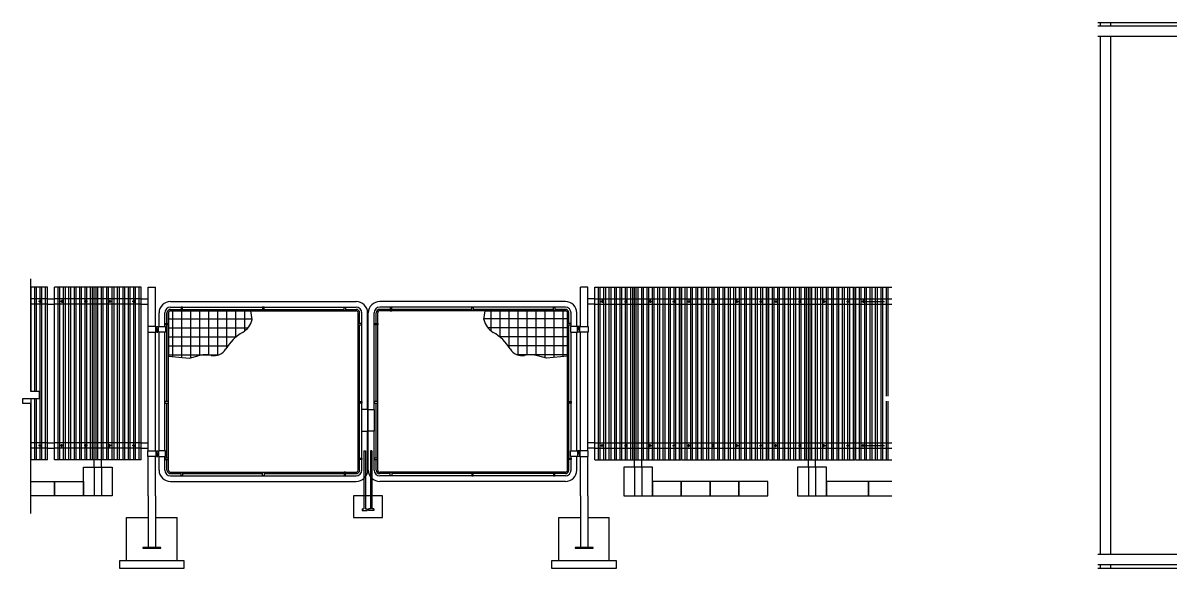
# Model space of a CAD drawing. Header units: inches. Extents: x -12530 to 36157, y 78659 to 110077.
# Drawn here: x 25575 to 31143, y 98031 to 100676 of the extents above; entities that cross this region are included whole.
import ezdxf

# ---------------------------------------------------------------- set-up
doc = ezdxf.new("R2010")
doc.units = ezdxf.units.IN
doc.header["$MEASUREMENT"] = 0
doc.layers.add('freecads.com', color=7, linetype='Continuous')

msp = doc.modelspace()

# ---------------------------------------------------------------- linework, layer by layer
at = {"layer": 'freecads.com'}
for p, q in [((35062.3, 100676.3), (30791.7, 100676.3)), ((30803.5, 100676.3), (30803.5, 100661.3)), ((30853.5, 100676.3), (30853.5, 100661.3)), ((35062.3, 100661.3), (30791.7, 100661.3)), ((35062.3, 100611.3), (30791.7, 100611.3)), ((30803.5, 100611.3), (30803.5, 98096.3)), ((30853.5, 100611.3), (30853.5, 98096.3)), ((25613.5, 98887.3), (25613.5, 99434.6)), ((25693.5, 99394.9), (25613.5, 99394.9)), ((25614.8, 98887.3), (25614.8, 99394.9)), ((25632.3, 98887.3), (25632.3, 99394.9)), ((25641.1, 98887.3), (25641.1, 99394.9)), ((25658.5, 98555.7), (25658.5, 99394.9)), ((25667.3, 98555.7), (25667.3, 99394.9)), ((25684.8, 98555.7), (25684.8, 99394.9)), ((25693.5, 98555.7), (25693.5, 99394.9)), ((26148.1, 99394.9), (25728.5, 99394.9)), ((25728.5, 98555.7), (25728.5, 99394.9)), ((25746, 98555.7), (25746, 99394.9)), ((25754.7, 98555.7), (25754.7, 99394.9)), ((25772.2, 98555.7), (25772.2, 99394.9)), ((25780.9, 98555.7), (25780.9, 99394.9)), ((25798.4, 98555.7), (25798.4, 99394.9)), ((25807.1, 98555.7), (25807.1, 99394.9)), ((25824.6, 98555.7), (25824.6, 99394.9)), ((25833.4, 98555.7), (25833.4, 99394.9)), ((25850.8, 98555.7), (25850.8, 99394.9)), ((25859.6, 98555.7), (25859.6, 99394.9)), ((25877.1, 98555.7), (25877.1, 99394.9)), ((25885.8, 98555.7), (25885.8, 99394.9)), ((25903.3, 98555.7), (25903.3, 99394.9)), ((25912, 98555.7), (25912, 99394.9)), ((25929.5, 98555.7), (25929.5, 99394.9)), ((25938.3, 98555.7), (25938.3, 99394.9)), ((25955.7, 98555.7), (25955.7, 99394.9)), ((25955.7, 98555.7), (25955.7, 99394.9)), ((25964.5, 98555.7), (25964.5, 99394.9)), ((25982, 98555.7), (25982, 99394.9)), ((25990.7, 98555.7), (25990.7, 99394.9)), ((26008.2, 98555.7), (26008.2, 99394.9)), ((26016.9, 98555.7), (26016.9, 99394.9)), ((26034.4, 98555.7), (26034.4, 99394.9)), ((26043.2, 98555.7), (26043.2, 99394.9)), ((26060.6, 98555.7), (26060.6, 99394.9)), ((26069.4, 98555.7), (26069.4, 99394.9)), ((26086.9, 98555.7), (26086.9, 99394.9)), ((26095.6, 98555.7), (26095.6, 99394.9)), ((26113.1, 98555.7), (26113.1, 99394.9)), ((26121.8, 98555.7), (26121.8, 99394.9)), ((26139.3, 98555.7), (26139.3, 99394.9)), ((26148.1, 98555.7), (26148.1, 99394.9)), ((26183, 99394.9), (26218, 99394.9)), ((26183, 99202.6), (26183, 99394.9)), ((26218, 99202.6), (26218, 99394.9)), ((28315.9, 99394.9), (28280.9, 99394.9)), ((28280.9, 99202.6), (28280.9, 99394.9)), ((28315.9, 99202.6), (28315.9, 99394.9)), ((28350.8, 98555.7), (28350.8, 99394.9)), ((28350.8, 99394.9), (28770.4, 99394.9)), ((28368.3, 98555.7), (28368.3, 99394.9)), ((28377.1, 98555.7), (28377.1, 99394.9)), ((28394.6, 98555.7), (28394.6, 99394.9)), ((28403.3, 98555.7), (28403.3, 99394.9)), ((28420.8, 98555.7), (28420.8, 99394.9)), ((28429.5, 98555.7), (28429.5, 99394.9)), ((28447, 98555.7), (28447, 99394.9)), ((28455.7, 98555.7), (28455.7, 99394.9)), ((28473.2, 98555.7), (28473.2, 99394.9)), ((28482, 98555.7), (28482, 99394.9)), ((28499.4, 98555.7), (28499.4, 99394.9)), ((28508.2, 98555.7), (28508.2, 99394.9)), ((28525.7, 98555.7), (28525.7, 99394.9)), ((28534.4, 98555.7), (28534.4, 99394.9)), ((28551.9, 98555.7), (28551.9, 99394.9)), ((28560.6, 98555.7), (28560.6, 99394.9)), ((28578.1, 98555.7), (28578.1, 99394.9)), ((28578.1, 98555.7), (28578.1, 99394.9)), ((28586.9, 98555.7), (28586.9, 99394.9)), ((28604.3, 98555.7), (28604.3, 99394.9)), ((28613.1, 98555.7), (28613.1, 99394.9)), ((28630.6, 98555.7), (28630.6, 99394.9)), ((28639.3, 98555.7), (28639.3, 99394.9)), ((28656.8, 98555.7), (28656.8, 99394.9)), ((28665.5, 98555.7), (28665.5, 99394.9)), ((28683, 98555.7), (28683, 99394.9)), ((28691.8, 98555.7), (28691.8, 99394.9)), ((28709.2, 98555.7), (28709.2, 99394.9)), ((28718, 98555.7), (28718, 99394.9)), ((28735.5, 98555.7), (28735.5, 99394.9)), ((28744.2, 98555.7), (28744.2, 99394.9)), ((28761.7, 98555.7), (28761.7, 99394.9)), ((28770.4, 98555.7), (28770.4, 99394.9)), ((28772.3, 98555.7), (28772.3, 99394.9)), ((28772.3, 99394.9), (29191.9, 99394.9)), ((28789.8, 98555.7), (28789.8, 99394.9)), ((28798.6, 98555.7), (28798.6, 99394.9)), ((28816, 98555.7), (28816, 99394.9)), ((28824.8, 98555.7), (28824.8, 99394.9)), ((28842.3, 98555.7), (28842.3, 99394.9)), ((28851, 98555.7), (28851, 99394.9)), ((28868.5, 98555.7), (28868.5, 99394.9)), ((28877.2, 98555.7), (28877.2, 99394.9)), ((28894.7, 98555.7), (28894.7, 99394.9)), ((28903.5, 98555.7), (28903.5, 99394.9)), ((28920.9, 98555.7), (28920.9, 99394.9)), ((28929.7, 98555.7), (28929.7, 99394.9)), ((28947.2, 98555.7), (28947.2, 99394.9)), ((28955.9, 98555.7), (28955.9, 99394.9)), ((28973.4, 98555.7), (28973.4, 99394.9)), ((28982.1, 98555.7), (28982.1, 99394.9)), ((28999.6, 98555.7), (28999.6, 99394.9)), ((28999.6, 98555.7), (28999.6, 99394.9)), ((29008.4, 98555.7), (29008.4, 99394.9)), ((29025.8, 98555.7), (29025.8, 99394.9)), ((29034.6, 98555.7), (29034.6, 99394.9)), ((29052.1, 98555.7), (29052.1, 99394.9)), ((29060.8, 98555.7), (29060.8, 99394.9)), ((29078.3, 98555.7), (29078.3, 99394.9)), ((29087, 98555.7), (29087, 99394.9)), ((29104.5, 98555.7), (29104.5, 99394.9)), ((29113.3, 98555.7), (29113.3, 99394.9)), ((29130.7, 98555.7), (29130.7, 99394.9)), ((29139.5, 98555.7), (29139.5, 99394.9)), ((29157, 98555.7), (29157, 99394.9)), ((29165.7, 98555.7), (29165.7, 99394.9)), ((29183.2, 98555.7), (29183.2, 99394.9)), ((29191.9, 98555.7), (29191.9, 99394.9)), ((29194.7, 98555.7), (29194.7, 99394.9)), ((29194.7, 99394.9), (29614.3, 99394.9)), ((29212.2, 98555.7), (29212.2, 99394.9)), ((29220.9, 98555.7), (29220.9, 99394.9)), ((29238.4, 98555.7), (29238.4, 99394.9)), ((29247.2, 98555.7), (29247.2, 99394.9)), ((29264.6, 98555.7), (29264.6, 99394.9)), ((29273.4, 98555.7), (29273.4, 99394.9)), ((29290.9, 98555.7), (29290.9, 99394.9)), ((29299.6, 98555.7), (29299.6, 99394.9)), ((29317.1, 98555.7), (29317.1, 99394.9)), ((29325.8, 98555.7), (29325.8, 99394.9)), ((29343.3, 98555.7), (29343.3, 99394.9)), ((29352.1, 98555.7), (29352.1, 99394.9)), ((29369.5, 98555.7), (29369.5, 99394.9)), ((29378.3, 98555.7), (29378.3, 99394.9)), ((29395.8, 98555.7), (29395.8, 99394.9)), ((29404.5, 98555.7), (29404.5, 99394.9)), ((29422, 98555.7), (29422, 99394.9)), ((29422, 98555.7), (29422, 99394.9)), ((29430.7, 98555.7), (29430.7, 99394.9)), ((29448.2, 98555.7), (29448.2, 99394.9)), ((29456.9, 98555.7), (29456.9, 99394.9)), ((29474.4, 98555.7), (29474.4, 99394.9)), ((29483.2, 98555.7), (29483.2, 99394.9)), ((29500.7, 98555.7), (29500.7, 99394.9)), ((29509.4, 98555.7), (29509.4, 99394.9)), ((29526.9, 98555.7), (29526.9, 99394.9)), ((29535.6, 98555.7), (29535.6, 99394.9)), ((29553.1, 98555.7), (29553.1, 99394.9)), ((29561.8, 98555.7), (29561.8, 99394.9)), ((29579.3, 98555.7), (29579.3, 99394.9)), ((29588.1, 98555.7), (29588.1, 99394.9)), ((29605.5, 98555.7), (29605.5, 99394.9)), ((29614.3, 98555.7), (29614.3, 99394.9)), ((29617.4, 98555.7), (29617.4, 99394.9)), ((29617.4, 99394.9), (29791.7, 99394.9)), ((29634.9, 98555.7), (29634.9, 99394.9)), ((29643.6, 98555.7), (29643.6, 99394.9)), ((29661.1, 98865.7), (29661.1, 99394.9)), ((29669.8, 98865.7), (29669.8, 99394.9)), ((29687.3, 98865.7), (29687.3, 99394.9)), ((29696, 98865.7), (29696, 99394.9)), ((29713.5, 98865.7), (29713.5, 99394.9)), ((29722.3, 98865.7), (29722.3, 99394.9)), ((29739.8, 98865.7), (29739.8, 99394.9)), ((29748.5, 98865.7), (29748.5, 99394.9)), ((29766, 98865.7), (29766, 99394.9)), ((29774.7, 98865.7), (29774.7, 99394.9)), ((25658.5, 99332.7), (25658.5, 99318.8)), ((25693.5, 99338.1), (25728.5, 99338.1)), ((25763.4, 99332.7), (25763.4, 99318.8)), ((25880, 99332.7), (25880, 99318.8)), ((25996.5, 99332.7), (25996.5, 99318.8)), ((26113.1, 99332.7), (26113.1, 99318.8)), ((26148.1, 99338.1), (26183, 99338.1)), ((28350.8, 99338.1), (28315.9, 99338.1)), ((28385.8, 99332.7), (28385.8, 99318.8)), ((28502.4, 99332.7), (28502.4, 99318.8)), ((28618.9, 99332.7), (28618.9, 99318.8)), ((28735.5, 99332.7), (28735.5, 99318.8)), ((28772.3, 99338.1), (28770.4, 99338.1)), ((28807.3, 99332.7), (28807.3, 99318.8)), ((28923.9, 99332.7), (28923.9, 99318.8)), ((29040.4, 99332.7), (29040.4, 99318.8)), ((29157, 99332.7), (29157, 99318.8)), ((29194.7, 99338.1), (29191.9, 99338.1)), ((29229.7, 99332.7), (29229.7, 99318.8)), ((29346.2, 99332.7), (29346.2, 99318.8)), ((29462.8, 99332.7), (29462.8, 99318.8)), ((29579.3, 99332.7), (29579.3, 99318.8)), ((29579.3, 99332.7), (29579.3, 99318.8)), ((29617.4, 99338.1), (29614.3, 99338.1)), ((29652.3, 99332.7), (29652.3, 99318.8)), ((25666.1, 99325), (25651, 99325)), ((25693.5, 99311.8), (25728.5, 99311.8)), ((25771, 99325), (25755.9, 99325)), ((25887.5, 99325), (25872.5, 99325)), ((26004.1, 99325), (25989, 99325)), ((26120.6, 99325), (26105.6, 99325)), ((26148.1, 99311.8), (26183, 99311.8)), ((26291.4, 99325), (27191.8, 99325)), ((26291.4, 99297), (27191.8, 99297)), ((26291.4, 99286.5), (26342.1, 99286.5)), ((26291.4, 99279.5), (27191.8, 99279.5)), ((26681.1, 99279.5), (26291.4, 99279.5)), ((26302.4, 99057.4), (26302.4, 99279.5)), ((26342.1, 99297), (26342.1, 99279.5)), ((26349.1, 99297), (26342.1, 99297)), ((26342.1, 99279.5), (26349.1, 99279.5)), ((26346.1, 99053.2), (26346.1, 99279.5)), ((26349.1, 99279.5), (26349.1, 99297)), ((26349.1, 99286.5), (26738.1, 99286.5)), ((26389.8, 99051.8), (26389.8, 99279.5)), ((26433.5, 99063.4), (26433.5, 99279.5)), ((26477.2, 99065.4), (26477.2, 99279.5)), ((26520.9, 99064.7), (26520.9, 99279.5)), ((26564.6, 99102.9), (26564.6, 99279.5)), ((26608.3, 99151.9), (26608.3, 99279.5)), ((26652, 99182.1), (26652, 99279.5)), ((26687, 99237.7), (26681.1, 99279.5)), ((26738.1, 99297), (26738.1, 99279.5)), ((26745.1, 99297), (26738.1, 99297)), ((26738.1, 99279.5), (26745.1, 99279.5)), ((26745.1, 99279.5), (26745.1, 99297)), ((26745.1, 99286.5), (27134.1, 99286.5)), ((27134.1, 99279.5), (27134.1, 99297)), ((27134.1, 99297), (27141.1, 99297)), ((27141.1, 99279.5), (27134.1, 99279.5)), ((27141.1, 99297), (27141.1, 99279.5)), ((27141.1, 99286.5), (27191.8, 99286.5)), ((28207.5, 99325), (27307.1, 99325)), ((28207.5, 99297), (27307.1, 99297)), ((27357.8, 99286.5), (27307.1, 99286.5)), ((28207.5, 99279.5), (27307.1, 99279.5)), ((27357.8, 99297), (27357.8, 99279.5)), ((27364.8, 99297), (27357.8, 99297)), ((27357.8, 99279.5), (27364.8, 99279.5)), ((27364.8, 99279.5), (27364.8, 99297)), ((27753.8, 99286.5), (27364.8, 99286.5)), ((27753.8, 99279.5), (27753.8, 99297)), ((27753.8, 99297), (27760.8, 99297)), ((27760.8, 99279.5), (27753.8, 99279.5)), ((27760.8, 99297), (27760.8, 99279.5)), ((28149.8, 99286.5), (27760.8, 99286.5)), ((27811.9, 99237.7), (27817.8, 99279.5)), ((27817.8, 99279.5), (28207.5, 99279.5)), ((27846.9, 99182.1), (27846.9, 99279.5)), ((27890.6, 99151.9), (27890.6, 99279.5)), ((27934.3, 99102.9), (27934.3, 99279.5)), ((27978, 99064.7), (27978, 99279.5)), ((28021.7, 99065.4), (28021.7, 99279.5)), ((28065.4, 99063.4), (28065.4, 99279.5)), ((28109.1, 99051.8), (28109.1, 99279.5)), ((28149.8, 99279.5), (28149.8, 99297)), ((28149.8, 99297), (28156.8, 99297)), ((28156.8, 99279.5), (28149.8, 99279.5)), ((28152.8, 99053.2), (28152.8, 99279.5)), ((28156.8, 99297), (28156.8, 99279.5)), ((28207.5, 99286.5), (28156.8, 99286.5)), ((28196.5, 99057.4), (28196.5, 99279.5)), ((28350.8, 99311.8), (28315.9, 99311.8)), ((28378.3, 99325), (28393.3, 99325)), ((28494.8, 99325), (28509.9, 99325)), ((28611.4, 99325), (28626.4, 99325)), ((28727.9, 99325), (28743, 99325)), ((28772.3, 99311.8), (28770.4, 99311.8)), ((28799.8, 99325), (28814.8, 99325)), ((28916.3, 99325), (28931.4, 99325)), ((29032.9, 99325), (29047.9, 99325)), ((29149.4, 99325), (29164.5, 99325)), ((29194.7, 99311.8), (29191.9, 99311.8)), ((29222.1, 99325), (29237.2, 99325)), ((29338.7, 99325), (29353.8, 99325)), ((29455.2, 99325), (29470.3, 99325)), ((29571.8, 99325), (29586.9, 99325)), ((29571.8, 99325), (29586.9, 99325)), ((29617.4, 99311.8), (29614.3, 99311.8)), ((29644.8, 99325), (29757, 99325)), ((26235.5, 99202.6), (26235.5, 99269)), ((26263.4, 99202.6), (26263.4, 99269)), ((26263.4, 99218.3), (26280.9, 99218.3)), ((26263.4, 99211.3), (26263.4, 99218.3)), ((26273.9, 99218.3), (26273.9, 99269)), ((26280.9, 98506.8), (26280.9, 99269)), ((26280.9, 99269), (26280.9, 99059.5)), ((26280.9, 99241.3), (26686.5, 99241.3)), ((26280.9, 99218.3), (26280.9, 99211.3)), ((27202.2, 98506.8), (27202.2, 99269)), ((27219.7, 99218.3), (27202.2, 99218.3)), ((27202.2, 99218.3), (27202.2, 99211.3)), ((27209.2, 99218.3), (27209.2, 99269)), ((27219.7, 98800.5), (27219.7, 99269)), ((27219.7, 99211.3), (27219.7, 99218.3)), ((27247.7, 98800.5), (27247.7, 99269)), ((27247.7, 99269), (27251.2, 99269)), ((27251.2, 98800.5), (27251.2, 99269)), ((27279.2, 98800.5), (27279.2, 99269)), ((27279.2, 99218.3), (27296.7, 99218.3)), ((27279.2, 99211.3), (27279.2, 99218.3)), ((27289.7, 99218.3), (27289.7, 99269)), ((27296.7, 98506.8), (27296.7, 99269)), ((27296.7, 99218.3), (27296.7, 99211.3)), ((28218, 99241.3), (27812.4, 99241.3)), ((28218, 98506.8), (28218, 99269)), ((28218, 99269), (28218, 99059.5)), ((28235.5, 99218.3), (28218, 99218.3)), ((28218, 99218.3), (28218, 99211.3)), ((28225, 99218.3), (28225, 99269)), ((28235.5, 99202.6), (28235.5, 99269)), ((28235.5, 99211.3), (28235.5, 99218.3)), ((28263.4, 99202.6), (28263.4, 99269)), ((26220.6, 99202.6), (26180.4, 99202.6)), ((26180.4, 99202.6), (26180.4, 99176.4)), ((26180.4, 99176.4), (26220.6, 99176.4)), ((26183, 98599.4), (26183, 99176.4)), ((26218, 98599.4), (26218, 99176.4)), ((26220.6, 99176.4), (26220.6, 99202.6)), ((26223.2, 99202.6), (26230.2, 99202.6)), ((26223.2, 99190.3), (26223.2, 99202.6)), ((26230.2, 99190.3), (26223.2, 99190.3)), ((26230.2, 99188.6), (26223.2, 99188.6)), ((26223.2, 99188.6), (26223.2, 99176.4)), ((26223.2, 99176.4), (26230.2, 99176.4)), ((26230.2, 99202.6), (26230.2, 99190.3)), ((26230.2, 99176.4), (26230.2, 99188.6)), ((26232.8, 99176.4), (26232.8, 99202.6)), ((26232.8, 99202.6), (26266.1, 99202.6)), ((26266.1, 99176.4), (26232.8, 99176.4)), ((26235.5, 98599.4), (26235.5, 99176.4)), ((26280.9, 99211.3), (26263.4, 99211.3)), ((26263.4, 98599.4), (26263.4, 99176.4)), ((26266.1, 99202.6), (26266.1, 99176.4)), ((26273.9, 98838.9), (26273.9, 99211.3)), ((26280.9, 99197.6), (26667.8, 99197.6)), ((27202.2, 99211.3), (27219.7, 99211.3)), ((27209.2, 98838.9), (27209.2, 99211.3)), ((27296.7, 99211.3), (27279.2, 99211.3)), ((27289.7, 98838.9), (27289.7, 99211.3)), ((28218, 99197.6), (27831.1, 99197.6)), ((28218, 99211.3), (28235.5, 99211.3)), ((28225, 98838.9), (28225, 99211.3)), ((28266.1, 99202.6), (28232.8, 99202.6)), ((28232.8, 99202.6), (28232.8, 99176.4)), ((28232.8, 99176.4), (28266.1, 99176.4)), ((28235.5, 98599.4), (28235.5, 99176.4)), ((28263.4, 98599.4), (28263.4, 99176.4)), ((28266.1, 99176.4), (28266.1, 99202.6)), ((28275.7, 99202.6), (28268.7, 99202.6)), ((28268.7, 99202.6), (28268.7, 99190.3)), ((28268.7, 99190.3), (28275.7, 99190.3)), ((28268.7, 99176.4), (28268.7, 99188.6)), ((28268.7, 99188.6), (28275.7, 99188.6)), ((28275.7, 99176.4), (28268.7, 99176.4)), ((28275.7, 99190.3), (28275.7, 99202.6)), ((28275.7, 99188.6), (28275.7, 99176.4)), ((28278.3, 99176.4), (28278.3, 99202.6)), ((28278.3, 99202.6), (28318.5, 99202.6)), ((28318.5, 99176.4), (28278.3, 99176.4)), ((28280.9, 98599.4), (28280.9, 99176.4)), ((28315.9, 98599.4), (28315.9, 99176.4)), ((28318.5, 99202.6), (28318.5, 99176.4)), ((26280.9, 99153.9), (26610.8, 99153.9)), ((26280.9, 99110.2), (26569.6, 99110.2)), ((28218, 99153.9), (27888.1, 99153.9)), ((28218, 99110.2), (27929.3, 99110.2)), ((26280.9, 99066.5), (26526.2, 99066.5)), ((26280.9, 99059.5), (26382.1, 99049.7)), ((26382.1, 99049.7), (26425.4, 99061.5)), ((28218, 99066.5), (27972.7, 99066.5)), ((28116.8, 99049.7), (28073.5, 99061.5)), ((28218, 99059.5), (28116.8, 99049.7)), ((25654.9, 98887.3), (25613.5, 98887.3)), ((25654.9, 98854.2), (25654.9, 98887.3)), ((25574.9, 98829.4), (25574.9, 98854.2)), ((25574.9, 98854.2), (25654.9, 98854.2)), ((25613.5, 98829.4), (25574.9, 98829.4)), ((25613.5, 98296.7), (25613.5, 98829.4)), ((25614.8, 98555.7), (25614.8, 98854.2)), ((25632.3, 98555.7), (25632.3, 98854.2)), ((25641.1, 98555.7), (25641.1, 98854.2)), ((26280.9, 98838.9), (26263.4, 98838.9)), ((26263.4, 98838.9), (26263.4, 98832)), ((26263.4, 98832), (26280.9, 98832)), ((26273.9, 98564.5), (26273.9, 98832)), ((26280.9, 98832), (26280.9, 98838.9)), ((27202.2, 98832), (27202.2, 98838.9)), ((27202.2, 98838.9), (27219.7, 98838.9)), ((27219.7, 98832), (27202.2, 98832)), ((27209.2, 98564.5), (27209.2, 98832)), ((27219.7, 98838.9), (27219.7, 98832)), ((27296.7, 98838.9), (27279.2, 98838.9)), ((27279.2, 98838.9), (27279.2, 98832)), ((27279.2, 98832), (27296.7, 98832)), ((27289.7, 98564.5), (27289.7, 98832)), ((27296.7, 98832), (27296.7, 98838.9)), ((28218, 98832), (28218, 98838.9)), ((28218, 98838.9), (28235.5, 98838.9)), ((28235.5, 98832), (28218, 98832)), ((28225, 98564.5), (28225, 98832)), ((28235.5, 98838.9), (28235.5, 98832)), ((29661.1, 98555.7), (29661.1, 98865.7)), ((29669.8, 98555.7), (29669.8, 98865.7)), ((29687.3, 98555.7), (29687.3, 98865.7)), ((29696, 98555.7), (29696, 98865.7)), ((29713.5, 98555.7), (29713.5, 98865.7)), ((29722.3, 98555.7), (29722.3, 98865.7)), ((29739.8, 98555.7), (29739.8, 98865.7)), ((29748.5, 98555.7), (29748.5, 98865.7)), ((29766, 98555.7), (29766, 98840.9)), ((29774.7, 98555.7), (29774.7, 98840.9)), ((27248.8, 98800.5), (27218.7, 98800.5)), ((27218.7, 98800.5), (27218.7, 98695.6)), ((27248.8, 98695.6), (27248.8, 98800.5)), ((27250.1, 98800.5), (27280.2, 98800.5)), ((27250.1, 98695.6), (27250.1, 98800.5)), ((27280.2, 98800.5), (27280.2, 98695.6)), ((27218.7, 98695.6), (27248.8, 98695.6)), ((27219.7, 98506.8), (27219.7, 98695.6)), ((27247.7, 98506.8), (27247.7, 98695.6)), ((27280.2, 98695.6), (27250.1, 98695.6)), ((27251.2, 98506.8), (27251.2, 98695.6)), ((27279.2, 98506.8), (27279.2, 98695.6)), ((25666.1, 98625.7), (25651, 98625.7)), ((25658.5, 98617.9), (25658.5, 98631.8)), ((25693.5, 98638.8), (25728.5, 98638.8)), ((25693.5, 98612.5), (25728.5, 98612.5)), ((25771, 98625.7), (25755.9, 98625.7)), ((25763.4, 98617.9), (25763.4, 98631.8)), ((25887.5, 98625.7), (25872.5, 98625.7)), ((25880, 98617.9), (25880, 98631.8)), ((26004.1, 98625.7), (25989, 98625.7)), ((25996.5, 98617.9), (25996.5, 98631.8)), ((26120.6, 98625.7), (26105.6, 98625.7)), ((26113.1, 98617.9), (26113.1, 98631.8)), ((26148.1, 98638.8), (26183, 98638.8)), ((26148.1, 98612.5), (26183, 98612.5)), ((28350.8, 98638.8), (28315.9, 98638.8)), ((28350.8, 98612.5), (28315.9, 98612.5)), ((28378.3, 98625.7), (28393.3, 98625.7)), ((28385.8, 98617.9), (28385.8, 98631.8)), ((28494.8, 98625.7), (28509.9, 98625.7)), ((28502.4, 98617.9), (28502.4, 98631.8)), ((28611.4, 98625.7), (28626.4, 98625.7)), ((28618.9, 98617.9), (28618.9, 98631.8)), ((28727.9, 98625.7), (28743, 98625.7)), ((28735.5, 98617.9), (28735.5, 98631.8)), ((28772.3, 98638.8), (28770.4, 98638.8)), ((28772.3, 98612.5), (28770.4, 98612.5)), ((28799.8, 98625.7), (28814.8, 98625.7)), ((28807.3, 98617.9), (28807.3, 98631.8)), ((28916.3, 98625.7), (28931.4, 98625.7)), ((28923.9, 98617.9), (28923.9, 98631.8)), ((29032.9, 98625.7), (29047.9, 98625.7)), ((29040.4, 98617.9), (29040.4, 98631.8)), ((29149.4, 98625.7), (29164.5, 98625.7)), ((29157, 98617.9), (29157, 98631.8)), ((29194.7, 98638.8), (29191.9, 98638.8)), ((29194.7, 98612.5), (29191.9, 98612.5)), ((29222.1, 98625.7), (29237.2, 98625.7)), ((29229.7, 98617.9), (29229.7, 98631.8)), ((29338.7, 98625.7), (29353.8, 98625.7)), ((29346.2, 98617.9), (29346.2, 98631.8)), ((29455.2, 98625.7), (29470.3, 98625.7)), ((29462.8, 98617.9), (29462.8, 98631.8)), ((29571.8, 98625.7), (29586.9, 98625.7)), ((29579.3, 98617.9), (29579.3, 98631.8)), ((29617.4, 98638.8), (29614.3, 98638.8)), ((29617.4, 98612.5), (29614.3, 98612.5)), ((29644.8, 98625.7), (29757, 98625.7)), ((29652.3, 98617.9), (29652.3, 98631.8)), ((25693.5, 98555.7), (25613.5, 98555.7)), ((26148.1, 98555.7), (25728.5, 98555.7)), ((25920.8, 98520.8), (25920.8, 98555.7)), ((25955.7, 98520.8), (25955.7, 98555.7)), ((26180.4, 98599.4), (26220.6, 98599.4)), ((26180.4, 98573.2), (26180.4, 98599.4)), ((26220.6, 98573.2), (26180.4, 98573.2)), ((26183, 98380.9), (26183, 98573.2)), ((26218, 98380.9), (26218, 98573.2)), ((26220.6, 98599.4), (26220.6, 98573.2)), ((26223.2, 98599.4), (26230.2, 98599.4)), ((26223.2, 98587.2), (26223.2, 98599.4)), ((26230.2, 98587.2), (26223.2, 98587.2)), ((26230.2, 98585.4), (26223.2, 98585.4)), ((26223.2, 98585.4), (26223.2, 98573.2)), ((26223.2, 98573.2), (26230.2, 98573.2)), ((26230.2, 98599.4), (26230.2, 98587.2)), ((26230.2, 98573.2), (26230.2, 98585.4)), ((26266.1, 98599.4), (26232.8, 98599.4)), ((26232.8, 98599.4), (26232.8, 98573.2)), ((26232.8, 98573.2), (26266.1, 98573.2)), ((26235.5, 98506.8), (26235.5, 98573.2)), ((26263.4, 98506.8), (26263.4, 98573.2)), ((26280.9, 98564.5), (26263.4, 98564.5)), ((26263.4, 98564.5), (26263.4, 98557.5)), ((26263.4, 98557.5), (26280.9, 98557.5)), ((26266.1, 98573.2), (26266.1, 98599.4)), ((26273.9, 98506.8), (26273.9, 98557.5)), ((26280.9, 98557.5), (26280.9, 98564.5)), ((27202.2, 98557.5), (27202.2, 98564.5)), ((27202.2, 98564.5), (27219.7, 98564.5)), ((27219.7, 98557.5), (27202.2, 98557.5)), ((27209.2, 98506.8), (27209.2, 98557.5)), ((27219.7, 98564.5), (27219.7, 98557.5)), ((27230.2, 98599.4), (27237.2, 98599.4)), ((27230.2, 98599.4), (27230.2, 98380.9)), ((27237.2, 98599.4), (27237.2, 98380.9)), ((27268.7, 98599.4), (27261.7, 98599.4)), ((27261.7, 98599.4), (27261.7, 98380.9)), ((27268.7, 98599.4), (27268.7, 98380.9)), ((27296.7, 98564.5), (27279.2, 98564.5)), ((27279.2, 98564.5), (27279.2, 98557.5)), ((27279.2, 98557.5), (27296.7, 98557.5)), ((27289.7, 98506.8), (27289.7, 98557.5)), ((27296.7, 98557.5), (27296.7, 98564.5)), ((28218, 98557.5), (28218, 98564.5)), ((28218, 98564.5), (28235.5, 98564.5)), ((28235.5, 98557.5), (28218, 98557.5)), ((28225, 98506.8), (28225, 98557.5)), ((28232.8, 98599.4), (28266.1, 98599.4)), ((28232.8, 98573.2), (28232.8, 98599.4)), ((28266.1, 98573.2), (28232.8, 98573.2)), ((28235.5, 98506.8), (28235.5, 98573.2)), ((28235.5, 98564.5), (28235.5, 98557.5)), ((28263.4, 98506.8), (28263.4, 98573.2)), ((28266.1, 98599.4), (28266.1, 98573.2)), ((28275.7, 98599.4), (28268.7, 98599.4)), ((28268.7, 98599.4), (28268.7, 98587.2)), ((28268.7, 98587.2), (28275.7, 98587.2)), ((28268.7, 98573.2), (28268.7, 98585.4)), ((28268.7, 98585.4), (28275.7, 98585.4)), ((28275.7, 98573.2), (28268.7, 98573.2)), ((28275.7, 98587.2), (28275.7, 98599.4)), ((28275.7, 98585.4), (28275.7, 98573.2)), ((28318.5, 98599.4), (28278.3, 98599.4)), ((28278.3, 98599.4), (28278.3, 98573.2)), ((28278.3, 98573.2), (28318.5, 98573.2)), ((28280.9, 98380.9), (28280.9, 98573.2)), ((28315.9, 98380.9), (28315.9, 98573.2)), ((28318.5, 98573.2), (28318.5, 98599.4)), ((28350.8, 98555.7), (28770.4, 98555.7)), ((28543.2, 98520.8), (28543.2, 98555.7)), ((28578.1, 98520.8), (28578.1, 98555.7)), ((28772.3, 98555.7), (29191.9, 98555.7)), ((29194.7, 98555.7), (29614.3, 98555.7)), ((29387, 98520.8), (29387, 98555.7)), ((29422, 98520.8), (29422, 98555.7)), ((29617.4, 98555.7), (29791.7, 98555.7)), ((25868.3, 98380.9), (25868.3, 98520.8)), ((25868.3, 98520.8), (26008.2, 98520.8)), ((26008.2, 98520.8), (26008.2, 98380.9)), ((26291.4, 98496.3), (27191.8, 98496.3)), ((26342.1, 98478.8), (26342.1, 98496.3)), ((26342.1, 98496.3), (26349.1, 98496.3)), ((26349.1, 98496.3), (26349.1, 98478.8)), ((26738.1, 98478.8), (26738.1, 98496.3)), ((26738.1, 98496.3), (26745.1, 98496.3)), ((26745.1, 98496.3), (26745.1, 98478.8)), ((27141.1, 98496.3), (27134.1, 98496.3)), ((27134.1, 98496.3), (27134.1, 98478.8)), ((27141.1, 98478.8), (27141.1, 98496.3)), ((28207.5, 98496.3), (27307.1, 98496.3)), ((27357.8, 98478.8), (27357.8, 98496.3)), ((27357.8, 98496.3), (27364.8, 98496.3)), ((27364.8, 98496.3), (27364.8, 98478.8)), ((27760.8, 98496.3), (27753.8, 98496.3)), ((27753.8, 98496.3), (27753.8, 98478.8)), ((27760.8, 98478.8), (27760.8, 98496.3)), ((28156.8, 98496.3), (28149.8, 98496.3)), ((28149.8, 98496.3), (28149.8, 98478.8)), ((28156.8, 98478.8), (28156.8, 98496.3)), ((28630.6, 98520.8), (28490.7, 98520.8)), ((28490.7, 98520.8), (28490.7, 98380.9)), ((28630.6, 98380.9), (28630.6, 98520.8)), ((29474.4, 98520.8), (29334.6, 98520.8)), ((29334.6, 98520.8), (29334.6, 98380.9)), ((29474.4, 98380.9), (29474.4, 98520.8)), ((25613.5, 98450.8), (25728.5, 98450.8)), ((25728.5, 98450.8), (25728.5, 98380.9)), ((25728.5, 98450.8), (25868.3, 98450.8)), ((25728.5, 98380.9), (25728.5, 98450.8)), ((25868.3, 98450.8), (25868.3, 98380.9)), ((26291.4, 98489.3), (26342.1, 98489.3)), ((26291.4, 98478.8), (27191.8, 98478.8)), ((26291.4, 98450.8), (27191.8, 98450.8)), ((26349.1, 98478.8), (26342.1, 98478.8)), ((26349.1, 98489.3), (26738.1, 98489.3)), ((26745.1, 98478.8), (26738.1, 98478.8)), ((26745.1, 98489.3), (27134.1, 98489.3)), ((27134.1, 98478.8), (27141.1, 98478.8)), ((27141.1, 98489.3), (27191.8, 98489.3)), ((27357.8, 98489.3), (27307.1, 98489.3)), ((28207.5, 98478.8), (27307.1, 98478.8)), ((28207.5, 98450.8), (27307.1, 98450.8)), ((27364.8, 98478.8), (27357.8, 98478.8)), ((27753.8, 98489.3), (27364.8, 98489.3)), ((27753.8, 98478.8), (27760.8, 98478.8)), ((28149.8, 98489.3), (27760.8, 98489.3)), ((28149.8, 98478.8), (28156.8, 98478.8)), ((28207.5, 98489.3), (28156.8, 98489.3)), ((28770.4, 98450.8), (28630.6, 98450.8)), ((28630.6, 98450.8), (28630.6, 98380.9)), ((28910.3, 98450.8), (28770.4, 98450.8)), ((28770.4, 98450.8), (28770.4, 98380.9)), ((28770.4, 98380.9), (28770.4, 98450.8)), ((29050.1, 98450.8), (28910.3, 98450.8)), ((28910.3, 98450.8), (28910.3, 98380.9)), ((28910.3, 98380.9), (28910.3, 98450.8)), ((29050.1, 98380.9), (29050.1, 98450.8)), ((29190, 98450.8), (29050.1, 98450.8)), ((29050.1, 98450.8), (29050.1, 98380.9)), ((29190, 98380.9), (29190, 98450.8)), ((29679.5, 98450.8), (29474.4, 98450.8)), ((29474.4, 98450.8), (29474.4, 98380.9)), ((29791.7, 98450.8), (29679.5, 98450.8)), ((29679.5, 98450.8), (29679.5, 98380.9)), ((29679.5, 98380.9), (29679.5, 98450.8)), ((25728.5, 98380.9), (25613.5, 98380.9)), ((25868.3, 98380.9), (25728.5, 98380.9)), ((26008.2, 98380.9), (25868.3, 98380.9)), ((26183, 98380.9), (26183, 98127.4)), ((26218, 98380.9), (26218, 98127.4)), ((27319.4, 98380.9), (27179.5, 98380.9)), ((27179.5, 98380.9), (27179.5, 98276)), ((27230.2, 98380.9), (27230.2, 98318)), ((27237.2, 98380.9), (27237.2, 98318)), ((27261.7, 98380.9), (27261.7, 98318)), ((27268.7, 98380.9), (27268.7, 98318)), ((27319.4, 98276), (27319.4, 98380.9)), ((28280.9, 98380.9), (28280.9, 98127.4)), ((28315.9, 98380.9), (28315.9, 98127.4)), ((28490.7, 98380.9), (28630.6, 98380.9)), ((28630.6, 98380.9), (28770.4, 98380.9)), ((28770.4, 98380.9), (28910.3, 98380.9)), ((28910.3, 98380.9), (29050.1, 98380.9)), ((29050.1, 98380.9), (29190, 98380.9)), ((29334.6, 98380.9), (29474.4, 98380.9)), ((29474.4, 98380.9), (29679.5, 98380.9)), ((29679.5, 98380.9), (29791.7, 98380.9)), ((26078.1, 98066.2), (26078.1, 98276)), ((26078.1, 98276), (26183, 98276)), ((26218, 98276), (26322.9, 98276)), ((26322.9, 98066.2), (26322.9, 98276)), ((27179.5, 98276), (27319.4, 98276)), ((27221.5, 98318), (27230.2, 98318)), ((27221.5, 98318), (27221.5, 98311)), ((27221.5, 98311), (27246, 98311)), ((27237.2, 98318), (27246, 98318)), ((27246, 98318), (27246, 98311)), ((27252.9, 98318), (27252.9, 98311)), ((27261.7, 98318), (27252.9, 98318)), ((27277.4, 98311), (27252.9, 98311)), ((27277.4, 98318), (27268.7, 98318)), ((27277.4, 98318), (27277.4, 98311)), ((28176, 98066.2), (28176, 98276)), ((28176, 98276), (28280.9, 98276)), ((28315.9, 98276), (28420.8, 98276)), ((28420.8, 98066.2), (28420.8, 98276)), ((26244.2, 98130.2), (26156.8, 98130.2)), ((26156.8, 98130.2), (26156.8, 98127.4)), ((26156.8, 98127.4), (26244.2, 98127.4)), ((26244.2, 98127.4), (26244.2, 98130.2)), ((28342.1, 98130.2), (28254.7, 98130.2)), ((28254.7, 98130.2), (28254.7, 98127.4)), ((28254.7, 98127.4), (28342.1, 98127.4)), ((28342.1, 98127.4), (28342.1, 98130.2)), ((26357.8, 98066.2), (26043.2, 98066.2)), ((26043.2, 98066.2), (26043.2, 98031.3)), ((26357.8, 98031.3), (26357.8, 98066.2)), ((28455.7, 98066.2), (28141.1, 98066.2)), ((28141.1, 98066.2), (28141.1, 98031.3)), ((28455.7, 98031.3), (28455.7, 98066.2)), ((35062.3, 98096.3), (30791.7, 98096.3)), ((26043.2, 98031.3), (26357.8, 98031.3)), ((28141.1, 98031.3), (28455.7, 98031.3)), ((35062.3, 98046.3), (30791.7, 98046.3)), ((30791.7, 98031.3), (35062.3, 98031.3)), ((30803.5, 98046.3), (30803.5, 98031.3)), ((30853.5, 98046.3), (30853.5, 98031.3))]:
    msp.add_line(p, q, dxfattribs=at)
at = {"layer": 'freecads.com', "ltscale": 20}
for p, q in [((25920.8, 98555.7), (25920.8, 99394.9)), ((25955.7, 98555.7), (25955.7, 99394.9)), ((28543.2, 98555.7), (28543.2, 99394.9)), ((29387, 98555.7), (29387, 99394.9)), ((29422, 98555.7), (29422, 99394.9)), ((25693.5, 99338.1), (25613.5, 99338.1)), ((26148.1, 99338.1), (25728.5, 99338.1)), ((28350.8, 99338.1), (28770.4, 99338.1)), ((28772.3, 99338.1), (29191.9, 99338.1)), ((29194.7, 99338.1), (29614.3, 99338.1)), ((29617.4, 99338.1), (29791.7, 99338.1)), ((25693.5, 99311.8), (25613.5, 99311.8)), ((26148.1, 99311.8), (25728.5, 99311.8)), ((28350.8, 99311.8), (28770.4, 99311.8)), ((28772.3, 99311.8), (29191.9, 99311.8)), ((29194.7, 99311.8), (29614.3, 99311.8)), ((29617.4, 99311.8), (29791.7, 99311.8)), ((25693.5, 98638.8), (25613.5, 98638.8)), ((25693.5, 98612.5), (25613.5, 98612.5)), ((26148.1, 98638.8), (25728.5, 98638.8)), ((26148.1, 98612.5), (25728.5, 98612.5)), ((28350.8, 98638.8), (28770.4, 98638.8)), ((28350.8, 98612.5), (28770.4, 98612.5)), ((28772.3, 98638.8), (29191.9, 98638.8)), ((28772.3, 98612.5), (29191.9, 98612.5)), ((29194.7, 98638.8), (29614.3, 98638.8)), ((29194.7, 98612.5), (29614.3, 98612.5)), ((29617.4, 98638.8), (29791.7, 98638.8)), ((29617.4, 98612.5), (29791.7, 98612.5)), ((25920.8, 98520.8), (25920.8, 98380.9)), ((25955.7, 98520.8), (25955.7, 98380.9)), ((28543.2, 98520.8), (28543.2, 98380.9)), ((28578.1, 98520.8), (28578.1, 98380.9)), ((29387, 98520.8), (29387, 98380.9)), ((29422, 98520.8), (29422, 98380.9))]:
    msp.add_line(p, q, dxfattribs=at)
at = {"layer": 'freecads.com'}
for centre in [(25658.5, 99325), (25763.4, 99325), (25880, 99325), (25996.5, 99325), (26113.1, 99325), (28385.8, 99325), (28502.4, 99325), (28618.9, 99325), (28735.5, 99325), (28807.3, 99325), (28923.9, 99325), (29040.4, 99325), (29157, 99325), (29229.7, 99325), (29346.2, 99325), (29462.8, 99325), (29579.3, 99325), (29579.3, 99325), (29652.3, 99325), (25658.5, 98625.7), (25763.4, 98625.7), (25880, 98625.7), (25996.5, 98625.7), (26113.1, 98625.7), (28385.8, 98625.7), (28502.4, 98625.7), (28618.9, 98625.7), (28735.5, 98625.7), (28807.3, 98625.7), (28923.9, 98625.7), (29040.4, 98625.7), (29157, 98625.7), (29229.7, 98625.7), (29346.2, 98625.7), (29462.8, 98625.7), (29579.3, 98625.7), (29652.3, 98625.7)]:
    msp.add_circle(centre, 3.5, dxfattribs=at)
for centre, radius, start, end in [((26291.4, 99269), 55.9, 90, 180), ((26291.4, 99269), 28, 90, 180), ((26291.4, 99269), 17.5, 90, 180), ((26291.4, 99269), 10.5, 90, 180), ((26291.4, 99269), 10.5, 90, 180), ((27191.8, 99269), 55.9, 0, 90), ((27191.8, 99269), 28, 0, 90), ((27191.8, 99269), 17.5, 0, 90), ((27191.8, 99269), 10.5, 0, 90), ((27307.1, 99269), 55.9, 90, 180), ((27307.1, 99269), 28, 90, 180), ((27307.1, 99269), 17.5, 90, 180), ((27307.1, 99269), 10.5, 90, 180), ((28207.5, 99269), 55.9, 0, 90), ((28207.5, 99269), 28, 0, 90), ((28207.5, 99269), 17.5, 0, 90), ((28207.5, 99269), 10.5, 0, 90), ((28207.5, 99269), 10.5, 0, 90), ((26593.3, 99258), 95.9, 299.9316, 347.815), ((27905.6, 99258), 95.9, 192.185, 240.0684), ((26755.1, 98976.9), 228.4, 119.9316, 149.0849), ((27743.8, 98976.9), 228.4, 30.9151, 60.0684), ((26461.3, 98929.7), 136.6, 78.2988, 105.2401), ((26502.4, 99128.2), 66.2, 258.2988, 329.0849), ((27996.5, 99128.2), 66.2, 210.9151, 281.7012), ((28037.6, 98929.7), 136.6, 74.7599, 101.7012), ((26291.4, 98506.8), 55.9, 180, 270), ((26291.4, 98506.8), 28, 180, 270), ((26291.4, 98506.8), 17.5, 180, 270), ((26291.4, 98506.8), 10.5, 180, 270), ((27191.8, 98506.8), 55.9, 270, 0), ((27191.8, 98506.8), 28, 270, 0), ((27191.8, 98506.8), 10.5, 270, 0), ((27191.8, 98506.8), 17.5, 270, 0), ((27307.1, 98506.8), 55.9, 180, 270), ((27307.1, 98506.8), 28, 180, 270), ((27307.1, 98506.8), 17.5, 180, 270), ((27307.1, 98506.8), 10.5, 180, 270), ((28207.5, 98506.8), 55.9, 270, 0), ((28207.5, 98506.8), 28, 270, 0), ((28207.5, 98506.8), 10.5, 270, 0), ((28207.5, 98506.8), 17.5, 270, 0)]:
    msp.add_arc(centre, radius, start, end, dxfattribs=at)

doc.saveas('drawing.dxf')
